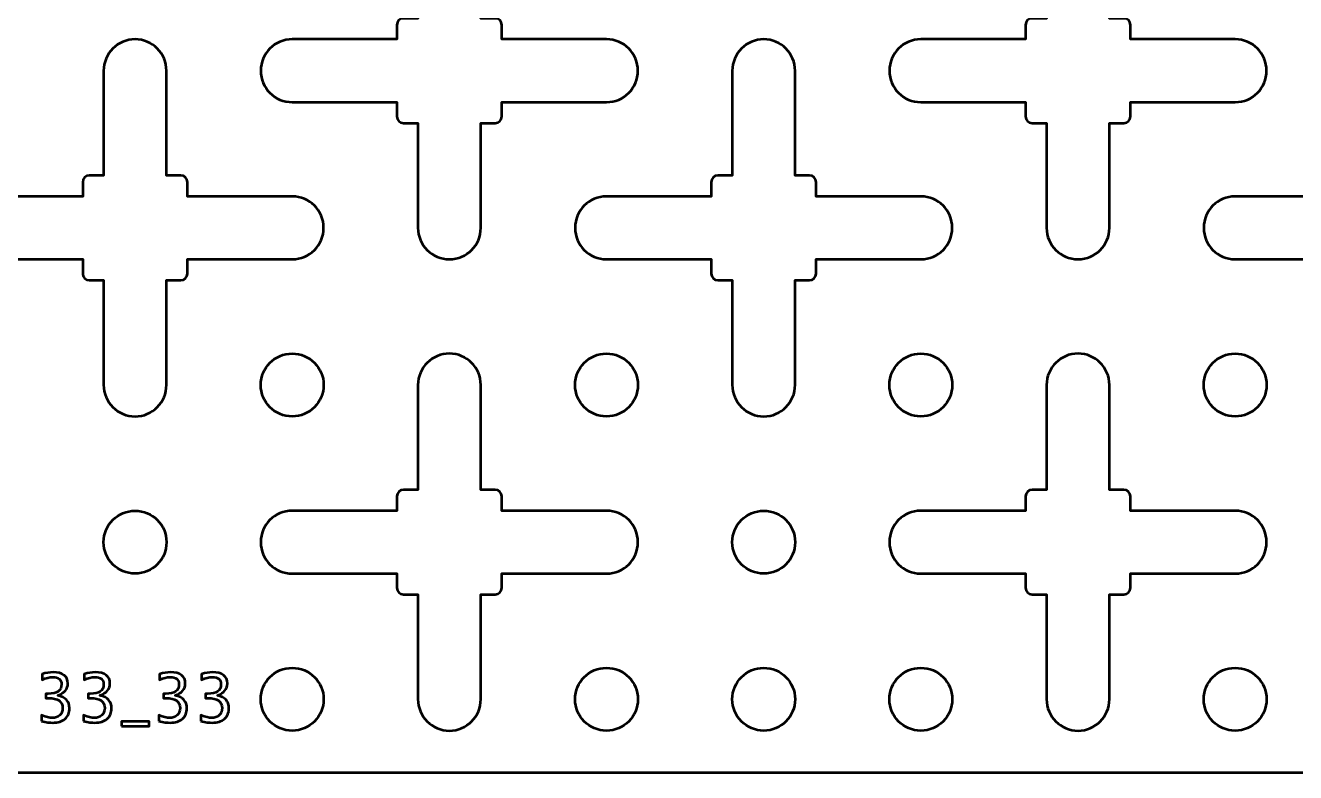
# Model space of a CAD drawing. Header units: centimetres. Extents: x -24.7 to 24.7, y -24.7 to 24.7.
# Drawn here: x 0.45 to 12.58, y -24.7 to -17.57 of the extents above; entities that cross this region are included whole.
import ezdxf

# ---------------------------------------------------------------- set-up
doc = ezdxf.new("R2010")
doc.units = ezdxf.units.CM
doc.header["$MEASUREMENT"] = 0
doc.layers.add('Layer 1', color=7, linetype='Continuous')

msp = doc.modelspace()

# ---------------------------------------------------------------- linework, layer by layer
at = {"layer": 'Layer 1', "lineweight": 53}
for centre in [(3.00001, -21.00001), (6.00001, -21.00001), (9.00001, -21.00001), (12.00001, -21.00001), (1.50001, -22.50001), (7.50001, -22.50001), (3.00001, -24.00001), (6.00001, -24.00001), (7.50001, -24.00001), (9.00001, -24.00001), (12.00001, -24.00001)]:
    msp.add_ellipse(centre, major_axis=(0, 0.30001), ratio=1, dxfattribs=at)
for points, knots in [([(-24.7, -24.2), (-24.7, -24.2), (-24.7, 24.2), (-24.7, 24.2), (-24.7, 24.2), (-24.7, 24.47614), (-24.47614, 24.7), (-24.2, 24.7), (-24.2, 24.7), (-24.2, 24.7), (24.2, 24.7), (24.2, 24.7), (24.2, 24.7), (24.47614, 24.7), (24.7, 24.47614), (24.7, 24.2), (24.7, 24.2), (24.7, 24.2), (24.7, -24.2), (24.7, -24.2), (24.7, -24.2), (24.7, -24.47614), (24.47614, -24.7), (24.2, -24.7), (24.2, -24.7), (24.2, -24.7), (-24.2, -24.7), (-24.2, -24.7), (-24.2, -24.7), (-24.47614, -24.7), (-24.7, -24.47614), (-24.7, -24.2)], [0, 0, 0, 0, 0.11111111, 0.11111111, 0.11111111, 0.11111111, 0.22222222, 0.22222222, 0.22222222, 0.22222222, 0.33333333, 0.33333333, 0.33333333, 0.33333333, 0.44444444, 0.44444444, 0.44444444, 0.44444444, 0.55555556, 0.55555556, 0.55555556, 0.55555556, 0.66666667, 0.66666667, 0.66666667, 0.66666667, 0.77777778, 0.77777778, 0.77777778, 0.77777778, 1, 1, 1, 1]), ([(4.2, -19.5), (4.2, -19.5), (4.2, -18.49998), (4.2, -18.49998), (4.2, -18.49998), (4.2, -18.49998), (4.0625, -18.49998), (4.0625, -18.49998), (4.0625, -18.49998), (4.02798, -18.49998), (4, -18.47199), (4, -18.43748), (4, -18.43748), (4, -18.43748), (4, -18.3), (4, -18.3), (4, -18.3), (4, -18.3), (3, -18.3), (3, -18.3), (3, -18.3), (2.83431, -18.3), (2.7, -18.16569), (2.7, -18), (2.7, -18), (2.7, -17.83431), (2.83431, -17.7), (3, -17.7), (3, -17.7), (3, -17.7), (4, -17.7), (4, -17.7), (4, -17.7), (4, -17.7), (4, -17.56252), (4, -17.56252), (4, -17.56252), (4, -17.52801), (4.02798, -17.50002), (4.0625, -17.50002), (4.0625, -17.50002), (4.0625, -17.50002), (4.2, -17.50002), (4.2, -17.50002), (4.2, -17.50002), (4.2, -17.50002), (4.2, -16.5), (4.2, -16.5), (4.2, -16.5), (4.2, -16.33431), (4.33431, -16.2), (4.5, -16.2), (4.5, -16.2), (4.66569, -16.2), (4.8, -16.33431), (4.8, -16.5), (4.8, -16.5), (4.8, -16.5), (4.8, -17.50002), (4.8, -17.50002), (4.8, -17.50002), (4.8, -17.50002), (4.9375, -17.50002), (4.9375, -17.50002), (4.9375, -17.50002), (4.97202, -17.50002), (5, -17.52801), (5, -17.56252), (5, -17.56252), (5, -17.56252), (5, -17.7), (5, -17.7), (5, -17.7), (5, -17.7), (6, -17.7), (6, -17.7), (6, -17.7), (6.16569, -17.7), (6.3, -17.83431), (6.3, -18), (6.3, -18), (6.3, -18.16569), (6.16569, -18.3), (6, -18.3), (6, -18.3), (6, -18.3), (5, -18.3), (5, -18.3), (5, -18.3), (5, -18.3), (5, -18.43748), (5, -18.43748), (5, -18.43748), (5, -18.47199), (4.97202, -18.49998), (4.9375, -18.49998), (4.9375, -18.49998), (4.9375, -18.49998), (4.8, -18.49998), (4.8, -18.49998), (4.8, -18.49998), (4.8, -18.49998), (4.8, -19.5), (4.8, -19.5), (4.8, -19.5), (4.8, -19.66569), (4.66569, -19.8), (4.5, -19.8), (4.5, -19.8), (4.33431, -19.8), (4.2, -19.66569), (4.2, -19.5)], [0, 0, 0, 0, 0.03448276, 0.03448276, 0.03448276, 0.03448276, 0.06896552, 0.06896552, 0.06896552, 0.06896552, 0.10344828, 0.10344828, 0.10344828, 0.10344828, 0.13793103, 0.13793103, 0.13793103, 0.13793103, 0.17241379, 0.17241379, 0.17241379, 0.17241379, 0.20689655, 0.20689655, 0.20689655, 0.20689655, 0.24137931, 0.24137931, 0.24137931, 0.24137931, 0.27586207, 0.27586207, 0.27586207, 0.27586207, 0.31034483, 0.31034483, 0.31034483, 0.31034483, 0.34482759, 0.34482759, 0.34482759, 0.34482759, 0.37931034, 0.37931034, 0.37931034, 0.37931034, 0.4137931, 0.4137931, 0.4137931, 0.4137931, 0.44827586, 0.44827586, 0.44827586, 0.44827586, 0.48275862, 0.48275862, 0.48275862, 0.48275862, 0.51724138, 0.51724138, 0.51724138, 0.51724138, 0.55172414, 0.55172414, 0.55172414, 0.55172414, 0.5862069, 0.5862069, 0.5862069, 0.5862069, 0.62068966, 0.62068966, 0.62068966, 0.62068966, 0.65517241, 0.65517241, 0.65517241, 0.65517241, 0.68965517, 0.68965517, 0.68965517, 0.68965517, 0.72413793, 0.72413793, 0.72413793, 0.72413793, 0.75862069, 0.75862069, 0.75862069, 0.75862069, 0.79310345, 0.79310345, 0.79310345, 0.79310345, 0.82758621, 0.82758621, 0.82758621, 0.82758621, 0.86206897, 0.86206897, 0.86206897, 0.86206897, 0.89655172, 0.89655172, 0.89655172, 0.89655172, 0.93103448, 0.93103448, 0.93103448, 0.93103448, 1, 1, 1, 1]), ([(10.2, -19.5), (10.2, -19.5), (10.2, -18.49998), (10.2, -18.49998), (10.2, -18.49998), (10.2, -18.49998), (10.0625, -18.49998), (10.0625, -18.49998), (10.0625, -18.49998), (10.02798, -18.49998), (10, -18.47199), (10, -18.43748), (10, -18.43748), (10, -18.43748), (10, -18.3), (10, -18.3), (10, -18.3), (10, -18.3), (9, -18.3), (9, -18.3), (9, -18.3), (8.83431, -18.3), (8.7, -18.16569), (8.7, -18), (8.7, -18), (8.7, -17.83431), (8.83431, -17.7), (9, -17.7), (9, -17.7), (9, -17.7), (10, -17.7), (10, -17.7), (10, -17.7), (10, -17.7), (10, -17.56252), (10, -17.56252), (10, -17.56252), (10, -17.52801), (10.02798, -17.50002), (10.0625, -17.50002), (10.0625, -17.50002), (10.0625, -17.50002), (10.2, -17.50002), (10.2, -17.50002), (10.2, -17.50002), (10.2, -17.50002), (10.2, -16.5), (10.2, -16.5), (10.2, -16.5), (10.2, -16.33431), (10.33431, -16.2), (10.5, -16.2), (10.5, -16.2), (10.66569, -16.2), (10.8, -16.33431), (10.8, -16.5), (10.8, -16.5), (10.8, -16.5), (10.8, -17.50002), (10.8, -17.50002), (10.8, -17.50002), (10.8, -17.50002), (10.9375, -17.50002), (10.9375, -17.50002), (10.9375, -17.50002), (10.97202, -17.50002), (11, -17.52801), (11, -17.56252), (11, -17.56252), (11, -17.56252), (11, -17.7), (11, -17.7), (11, -17.7), (11, -17.7), (12, -17.7), (12, -17.7), (12, -17.7), (12.16569, -17.7), (12.3, -17.83431), (12.3, -18), (12.3, -18), (12.3, -18.16569), (12.16569, -18.3), (12, -18.3), (12, -18.3), (12, -18.3), (11, -18.3), (11, -18.3), (11, -18.3), (11, -18.3), (11, -18.43748), (11, -18.43748), (11, -18.43748), (11, -18.47199), (10.97202, -18.49998), (10.9375, -18.49998), (10.9375, -18.49998), (10.9375, -18.49998), (10.8, -18.49998), (10.8, -18.49998), (10.8, -18.49998), (10.8, -18.49998), (10.8, -19.5), (10.8, -19.5), (10.8, -19.5), (10.8, -19.66569), (10.66569, -19.8), (10.5, -19.8), (10.5, -19.8), (10.33431, -19.8), (10.2, -19.66569), (10.2, -19.5)], [0, 0, 0, 0, 0.03448276, 0.03448276, 0.03448276, 0.03448276, 0.06896552, 0.06896552, 0.06896552, 0.06896552, 0.10344828, 0.10344828, 0.10344828, 0.10344828, 0.13793103, 0.13793103, 0.13793103, 0.13793103, 0.17241379, 0.17241379, 0.17241379, 0.17241379, 0.20689655, 0.20689655, 0.20689655, 0.20689655, 0.24137931, 0.24137931, 0.24137931, 0.24137931, 0.27586207, 0.27586207, 0.27586207, 0.27586207, 0.31034483, 0.31034483, 0.31034483, 0.31034483, 0.34482759, 0.34482759, 0.34482759, 0.34482759, 0.37931034, 0.37931034, 0.37931034, 0.37931034, 0.4137931, 0.4137931, 0.4137931, 0.4137931, 0.44827586, 0.44827586, 0.44827586, 0.44827586, 0.48275862, 0.48275862, 0.48275862, 0.48275862, 0.51724138, 0.51724138, 0.51724138, 0.51724138, 0.55172414, 0.55172414, 0.55172414, 0.55172414, 0.5862069, 0.5862069, 0.5862069, 0.5862069, 0.62068966, 0.62068966, 0.62068966, 0.62068966, 0.65517241, 0.65517241, 0.65517241, 0.65517241, 0.68965517, 0.68965517, 0.68965517, 0.68965517, 0.72413793, 0.72413793, 0.72413793, 0.72413793, 0.75862069, 0.75862069, 0.75862069, 0.75862069, 0.79310345, 0.79310345, 0.79310345, 0.79310345, 0.82758621, 0.82758621, 0.82758621, 0.82758621, 0.86206897, 0.86206897, 0.86206897, 0.86206897, 0.89655172, 0.89655172, 0.89655172, 0.89655172, 0.93103448, 0.93103448, 0.93103448, 0.93103448, 1, 1, 1, 1]), ([(1.2, -21), (1.2, -21), (1.2, -19.99998), (1.2, -19.99998), (1.2, -19.99998), (1.2, -19.99998), (1.0625, -19.99998), (1.0625, -19.99998), (1.0625, -19.99998), (1.02798, -19.99998), (1, -19.97199), (1, -19.93748), (1, -19.93748), (1, -19.93748), (1, -19.8), (1, -19.8), (1, -19.8), (1, -19.8), (0, -19.8), (0, -19.8), (0, -19.8), (-0.16569, -19.8), (-0.3, -19.66569), (-0.3, -19.5), (-0.3, -19.5), (-0.3, -19.33431), (-0.16569, -19.2), (0, -19.2), (0, -19.2), (0, -19.2), (1, -19.2), (1, -19.2), (1, -19.2), (1, -19.2), (1, -19.06252), (1, -19.06252), (1, -19.06252), (1, -19.02801), (1.02798, -19.00002), (1.0625, -19.00002), (1.0625, -19.00002), (1.0625, -19.00002), (1.2, -19.00002), (1.2, -19.00002), (1.2, -19.00002), (1.2, -19.00002), (1.2, -18), (1.2, -18), (1.2, -18), (1.2, -17.83431), (1.33431, -17.7), (1.5, -17.7), (1.5, -17.7), (1.66569, -17.7), (1.8, -17.83431), (1.8, -18), (1.8, -18), (1.8, -18), (1.8, -19.00002), (1.8, -19.00002), (1.8, -19.00002), (1.8, -19.00002), (1.9375, -19.00002), (1.9375, -19.00002), (1.9375, -19.00002), (1.97202, -19.00002), (2, -19.02801), (2, -19.06252), (2, -19.06252), (2, -19.06252), (2, -19.2), (2, -19.2), (2, -19.2), (2, -19.2), (3, -19.2), (3, -19.2), (3, -19.2), (3.16569, -19.2), (3.3, -19.33431), (3.3, -19.5), (3.3, -19.5), (3.3, -19.66569), (3.16569, -19.8), (3, -19.8), (3, -19.8), (3, -19.8), (2, -19.8), (2, -19.8), (2, -19.8), (2, -19.8), (2, -19.93748), (2, -19.93748), (2, -19.93748), (2, -19.97199), (1.97202, -19.99998), (1.9375, -19.99998), (1.9375, -19.99998), (1.9375, -19.99998), (1.8, -19.99998), (1.8, -19.99998), (1.8, -19.99998), (1.8, -19.99998), (1.8, -21), (1.8, -21), (1.8, -21), (1.8, -21.16569), (1.66569, -21.3), (1.5, -21.3), (1.5, -21.3), (1.33431, -21.3), (1.2, -21.16569), (1.2, -21)], [0, 0, 0, 0, 0.03448276, 0.03448276, 0.03448276, 0.03448276, 0.06896552, 0.06896552, 0.06896552, 0.06896552, 0.10344828, 0.10344828, 0.10344828, 0.10344828, 0.13793103, 0.13793103, 0.13793103, 0.13793103, 0.17241379, 0.17241379, 0.17241379, 0.17241379, 0.20689655, 0.20689655, 0.20689655, 0.20689655, 0.24137931, 0.24137931, 0.24137931, 0.24137931, 0.27586207, 0.27586207, 0.27586207, 0.27586207, 0.31034483, 0.31034483, 0.31034483, 0.31034483, 0.34482759, 0.34482759, 0.34482759, 0.34482759, 0.37931034, 0.37931034, 0.37931034, 0.37931034, 0.4137931, 0.4137931, 0.4137931, 0.4137931, 0.44827586, 0.44827586, 0.44827586, 0.44827586, 0.48275862, 0.48275862, 0.48275862, 0.48275862, 0.51724138, 0.51724138, 0.51724138, 0.51724138, 0.55172414, 0.55172414, 0.55172414, 0.55172414, 0.5862069, 0.5862069, 0.5862069, 0.5862069, 0.62068966, 0.62068966, 0.62068966, 0.62068966, 0.65517241, 0.65517241, 0.65517241, 0.65517241, 0.68965517, 0.68965517, 0.68965517, 0.68965517, 0.72413793, 0.72413793, 0.72413793, 0.72413793, 0.75862069, 0.75862069, 0.75862069, 0.75862069, 0.79310345, 0.79310345, 0.79310345, 0.79310345, 0.82758621, 0.82758621, 0.82758621, 0.82758621, 0.86206897, 0.86206897, 0.86206897, 0.86206897, 0.89655172, 0.89655172, 0.89655172, 0.89655172, 0.93103448, 0.93103448, 0.93103448, 0.93103448, 1, 1, 1, 1]), ([(7.2, -21), (7.2, -21), (7.2, -19.99998), (7.2, -19.99998), (7.2, -19.99998), (7.2, -19.99998), (7.0625, -19.99998), (7.0625, -19.99998), (7.0625, -19.99998), (7.02798, -19.99998), (7, -19.97199), (7, -19.93748), (7, -19.93748), (7, -19.93748), (7, -19.8), (7, -19.8), (7, -19.8), (7, -19.8), (6, -19.8), (6, -19.8), (6, -19.8), (5.83431, -19.8), (5.7, -19.66569), (5.7, -19.5), (5.7, -19.5), (5.7, -19.33431), (5.83431, -19.2), (6, -19.2), (6, -19.2), (6, -19.2), (7, -19.2), (7, -19.2), (7, -19.2), (7, -19.2), (7, -19.06252), (7, -19.06252), (7, -19.06252), (7, -19.02801), (7.02798, -19.00002), (7.0625, -19.00002), (7.0625, -19.00002), (7.0625, -19.00002), (7.2, -19.00002), (7.2, -19.00002), (7.2, -19.00002), (7.2, -19.00002), (7.2, -18), (7.2, -18), (7.2, -18), (7.2, -17.83431), (7.33431, -17.7), (7.5, -17.7), (7.5, -17.7), (7.66569, -17.7), (7.8, -17.83431), (7.8, -18), (7.8, -18), (7.8, -18), (7.8, -19.00002), (7.8, -19.00002), (7.8, -19.00002), (7.8, -19.00002), (7.9375, -19.00002), (7.9375, -19.00002), (7.9375, -19.00002), (7.97202, -19.00002), (8, -19.02801), (8, -19.06252), (8, -19.06252), (8, -19.06252), (8, -19.2), (8, -19.2), (8, -19.2), (8, -19.2), (9, -19.2), (9, -19.2), (9, -19.2), (9.16569, -19.2), (9.3, -19.33431), (9.3, -19.5), (9.3, -19.5), (9.3, -19.66569), (9.16569, -19.8), (9, -19.8), (9, -19.8), (9, -19.8), (8, -19.8), (8, -19.8), (8, -19.8), (8, -19.8), (8, -19.93748), (8, -19.93748), (8, -19.93748), (8, -19.97199), (7.97202, -19.99998), (7.9375, -19.99998), (7.9375, -19.99998), (7.9375, -19.99998), (7.8, -19.99998), (7.8, -19.99998), (7.8, -19.99998), (7.8, -19.99998), (7.8, -21), (7.8, -21), (7.8, -21), (7.8, -21.16569), (7.66569, -21.3), (7.5, -21.3), (7.5, -21.3), (7.33431, -21.3), (7.2, -21.16569), (7.2, -21)], [0, 0, 0, 0, 0.03448276, 0.03448276, 0.03448276, 0.03448276, 0.06896552, 0.06896552, 0.06896552, 0.06896552, 0.10344828, 0.10344828, 0.10344828, 0.10344828, 0.13793103, 0.13793103, 0.13793103, 0.13793103, 0.17241379, 0.17241379, 0.17241379, 0.17241379, 0.20689655, 0.20689655, 0.20689655, 0.20689655, 0.24137931, 0.24137931, 0.24137931, 0.24137931, 0.27586207, 0.27586207, 0.27586207, 0.27586207, 0.31034483, 0.31034483, 0.31034483, 0.31034483, 0.34482759, 0.34482759, 0.34482759, 0.34482759, 0.37931034, 0.37931034, 0.37931034, 0.37931034, 0.4137931, 0.4137931, 0.4137931, 0.4137931, 0.44827586, 0.44827586, 0.44827586, 0.44827586, 0.48275862, 0.48275862, 0.48275862, 0.48275862, 0.51724138, 0.51724138, 0.51724138, 0.51724138, 0.55172414, 0.55172414, 0.55172414, 0.55172414, 0.5862069, 0.5862069, 0.5862069, 0.5862069, 0.62068966, 0.62068966, 0.62068966, 0.62068966, 0.65517241, 0.65517241, 0.65517241, 0.65517241, 0.68965517, 0.68965517, 0.68965517, 0.68965517, 0.72413793, 0.72413793, 0.72413793, 0.72413793, 0.75862069, 0.75862069, 0.75862069, 0.75862069, 0.79310345, 0.79310345, 0.79310345, 0.79310345, 0.82758621, 0.82758621, 0.82758621, 0.82758621, 0.86206897, 0.86206897, 0.86206897, 0.86206897, 0.89655172, 0.89655172, 0.89655172, 0.89655172, 0.93103448, 0.93103448, 0.93103448, 0.93103448, 1, 1, 1, 1]), ([(13.2, -21), (13.2, -21), (13.2, -19.99998), (13.2, -19.99998), (13.2, -19.99998), (13.2, -19.99998), (13.0625, -19.99998), (13.0625, -19.99998), (13.0625, -19.99998), (13.02798, -19.99998), (13, -19.97199), (13, -19.93748), (13, -19.93748), (13, -19.93748), (13, -19.8), (13, -19.8), (13, -19.8), (13, -19.8), (12, -19.8), (12, -19.8), (12, -19.8), (11.83431, -19.8), (11.7, -19.66569), (11.7, -19.5), (11.7, -19.5), (11.7, -19.33431), (11.83431, -19.2), (12, -19.2), (12, -19.2), (12, -19.2), (13, -19.2), (13, -19.2), (13, -19.2), (13, -19.2), (13, -19.06252), (13, -19.06252), (13, -19.06252), (13, -19.02801), (13.02798, -19.00002), (13.0625, -19.00002), (13.0625, -19.00002), (13.0625, -19.00002), (13.2, -19.00002), (13.2, -19.00002), (13.2, -19.00002), (13.2, -19.00002), (13.2, -18), (13.2, -18), (13.2, -18), (13.2, -17.83431), (13.33431, -17.7), (13.5, -17.7), (13.5, -17.7), (13.66569, -17.7), (13.8, -17.83431), (13.8, -18), (13.8, -18), (13.8, -18), (13.8, -19.00002), (13.8, -19.00002), (13.8, -19.00002), (13.8, -19.00002), (13.9375, -19.00002), (13.9375, -19.00002), (13.9375, -19.00002), (13.97202, -19.00002), (14, -19.02801), (14, -19.06252), (14, -19.06252), (14, -19.06252), (14, -19.2), (14, -19.2), (14, -19.2), (14, -19.2), (15, -19.2), (15, -19.2), (15, -19.2), (15.16569, -19.2), (15.3, -19.33431), (15.3, -19.5), (15.3, -19.5), (15.3, -19.66569), (15.16569, -19.8), (15, -19.8), (15, -19.8), (15, -19.8), (14, -19.8), (14, -19.8), (14, -19.8), (14, -19.8), (14, -19.93748), (14, -19.93748), (14, -19.93748), (14, -19.97199), (13.97202, -19.99998), (13.9375, -19.99998), (13.9375, -19.99998), (13.9375, -19.99998), (13.8, -19.99998), (13.8, -19.99998), (13.8, -19.99998), (13.8, -19.99998), (13.8, -21), (13.8, -21), (13.8, -21), (13.8, -21.16569), (13.66569, -21.3), (13.5, -21.3), (13.5, -21.3), (13.33431, -21.3), (13.2, -21.16569), (13.2, -21)], [0, 0, 0, 0, 0.03448276, 0.03448276, 0.03448276, 0.03448276, 0.06896552, 0.06896552, 0.06896552, 0.06896552, 0.10344828, 0.10344828, 0.10344828, 0.10344828, 0.13793103, 0.13793103, 0.13793103, 0.13793103, 0.17241379, 0.17241379, 0.17241379, 0.17241379, 0.20689655, 0.20689655, 0.20689655, 0.20689655, 0.24137931, 0.24137931, 0.24137931, 0.24137931, 0.27586207, 0.27586207, 0.27586207, 0.27586207, 0.31034483, 0.31034483, 0.31034483, 0.31034483, 0.34482759, 0.34482759, 0.34482759, 0.34482759, 0.37931034, 0.37931034, 0.37931034, 0.37931034, 0.4137931, 0.4137931, 0.4137931, 0.4137931, 0.44827586, 0.44827586, 0.44827586, 0.44827586, 0.48275862, 0.48275862, 0.48275862, 0.48275862, 0.51724138, 0.51724138, 0.51724138, 0.51724138, 0.55172414, 0.55172414, 0.55172414, 0.55172414, 0.5862069, 0.5862069, 0.5862069, 0.5862069, 0.62068966, 0.62068966, 0.62068966, 0.62068966, 0.65517241, 0.65517241, 0.65517241, 0.65517241, 0.68965517, 0.68965517, 0.68965517, 0.68965517, 0.72413793, 0.72413793, 0.72413793, 0.72413793, 0.75862069, 0.75862069, 0.75862069, 0.75862069, 0.79310345, 0.79310345, 0.79310345, 0.79310345, 0.82758621, 0.82758621, 0.82758621, 0.82758621, 0.86206897, 0.86206897, 0.86206897, 0.86206897, 0.89655172, 0.89655172, 0.89655172, 0.89655172, 0.93103448, 0.93103448, 0.93103448, 0.93103448, 1, 1, 1, 1]), ([(4.2, -24), (4.2, -24), (4.2, -22.99998), (4.2, -22.99998), (4.2, -22.99998), (4.2, -22.99998), (4.0625, -22.99998), (4.0625, -22.99998), (4.0625, -22.99998), (4.02798, -22.99998), (4, -22.97199), (4, -22.93748), (4, -22.93748), (4, -22.93748), (4, -22.8), (4, -22.8), (4, -22.8), (4, -22.8), (3, -22.8), (3, -22.8), (3, -22.8), (2.83431, -22.8), (2.7, -22.66569), (2.7, -22.5), (2.7, -22.5), (2.7, -22.33431), (2.83431, -22.2), (3, -22.2), (3, -22.2), (3, -22.2), (4, -22.2), (4, -22.2), (4, -22.2), (4, -22.2), (4, -22.06252), (4, -22.06252), (4, -22.06252), (4, -22.02801), (4.02798, -22.00002), (4.0625, -22.00002), (4.0625, -22.00002), (4.0625, -22.00002), (4.2, -22.00002), (4.2, -22.00002), (4.2, -22.00002), (4.2, -22.00002), (4.2, -21), (4.2, -21), (4.2, -21), (4.2, -20.83431), (4.33431, -20.7), (4.5, -20.7), (4.5, -20.7), (4.66569, -20.7), (4.8, -20.83431), (4.8, -21), (4.8, -21), (4.8, -21), (4.8, -22.00002), (4.8, -22.00002), (4.8, -22.00002), (4.8, -22.00002), (4.9375, -22.00002), (4.9375, -22.00002), (4.9375, -22.00002), (4.97202, -22.00002), (5, -22.02801), (5, -22.06252), (5, -22.06252), (5, -22.06252), (5, -22.2), (5, -22.2), (5, -22.2), (5, -22.2), (6, -22.2), (6, -22.2), (6, -22.2), (6.16569, -22.2), (6.3, -22.33431), (6.3, -22.5), (6.3, -22.5), (6.3, -22.66569), (6.16569, -22.8), (6, -22.8), (6, -22.8), (6, -22.8), (5, -22.8), (5, -22.8), (5, -22.8), (5, -22.8), (5, -22.93748), (5, -22.93748), (5, -22.93748), (5, -22.97199), (4.97202, -22.99998), (4.9375, -22.99998), (4.9375, -22.99998), (4.9375, -22.99998), (4.8, -22.99998), (4.8, -22.99998), (4.8, -22.99998), (4.8, -22.99998), (4.8, -24), (4.8, -24), (4.8, -24), (4.8, -24.16569), (4.66569, -24.3), (4.5, -24.3), (4.5, -24.3), (4.33431, -24.3), (4.2, -24.16569), (4.2, -24)], [0, 0, 0, 0, 0.03448276, 0.03448276, 0.03448276, 0.03448276, 0.06896552, 0.06896552, 0.06896552, 0.06896552, 0.10344828, 0.10344828, 0.10344828, 0.10344828, 0.13793103, 0.13793103, 0.13793103, 0.13793103, 0.17241379, 0.17241379, 0.17241379, 0.17241379, 0.20689655, 0.20689655, 0.20689655, 0.20689655, 0.24137931, 0.24137931, 0.24137931, 0.24137931, 0.27586207, 0.27586207, 0.27586207, 0.27586207, 0.31034483, 0.31034483, 0.31034483, 0.31034483, 0.34482759, 0.34482759, 0.34482759, 0.34482759, 0.37931034, 0.37931034, 0.37931034, 0.37931034, 0.4137931, 0.4137931, 0.4137931, 0.4137931, 0.44827586, 0.44827586, 0.44827586, 0.44827586, 0.48275862, 0.48275862, 0.48275862, 0.48275862, 0.51724138, 0.51724138, 0.51724138, 0.51724138, 0.55172414, 0.55172414, 0.55172414, 0.55172414, 0.5862069, 0.5862069, 0.5862069, 0.5862069, 0.62068966, 0.62068966, 0.62068966, 0.62068966, 0.65517241, 0.65517241, 0.65517241, 0.65517241, 0.68965517, 0.68965517, 0.68965517, 0.68965517, 0.72413793, 0.72413793, 0.72413793, 0.72413793, 0.75862069, 0.75862069, 0.75862069, 0.75862069, 0.79310345, 0.79310345, 0.79310345, 0.79310345, 0.82758621, 0.82758621, 0.82758621, 0.82758621, 0.86206897, 0.86206897, 0.86206897, 0.86206897, 0.89655172, 0.89655172, 0.89655172, 0.89655172, 0.93103448, 0.93103448, 0.93103448, 0.93103448, 1, 1, 1, 1]), ([(10.2, -24), (10.2, -24), (10.2, -22.99998), (10.2, -22.99998), (10.2, -22.99998), (10.2, -22.99998), (10.0625, -22.99998), (10.0625, -22.99998), (10.0625, -22.99998), (10.02798, -22.99998), (10, -22.97199), (10, -22.93748), (10, -22.93748), (10, -22.93748), (10, -22.8), (10, -22.8), (10, -22.8), (10, -22.8), (9, -22.8), (9, -22.8), (9, -22.8), (8.83431, -22.8), (8.7, -22.66569), (8.7, -22.5), (8.7, -22.5), (8.7, -22.33431), (8.83431, -22.2), (9, -22.2), (9, -22.2), (9, -22.2), (10, -22.2), (10, -22.2), (10, -22.2), (10, -22.2), (10, -22.06252), (10, -22.06252), (10, -22.06252), (10, -22.02801), (10.02798, -22.00002), (10.0625, -22.00002), (10.0625, -22.00002), (10.0625, -22.00002), (10.2, -22.00002), (10.2, -22.00002), (10.2, -22.00002), (10.2, -22.00002), (10.2, -21), (10.2, -21), (10.2, -21), (10.2, -20.83431), (10.33431, -20.7), (10.5, -20.7), (10.5, -20.7), (10.66569, -20.7), (10.8, -20.83431), (10.8, -21), (10.8, -21), (10.8, -21), (10.8, -22.00002), (10.8, -22.00002), (10.8, -22.00002), (10.8, -22.00002), (10.9375, -22.00002), (10.9375, -22.00002), (10.9375, -22.00002), (10.97202, -22.00002), (11, -22.02801), (11, -22.06252), (11, -22.06252), (11, -22.06252), (11, -22.2), (11, -22.2), (11, -22.2), (11, -22.2), (12, -22.2), (12, -22.2), (12, -22.2), (12.16569, -22.2), (12.3, -22.33431), (12.3, -22.5), (12.3, -22.5), (12.3, -22.66569), (12.16569, -22.8), (12, -22.8), (12, -22.8), (12, -22.8), (11, -22.8), (11, -22.8), (11, -22.8), (11, -22.8), (11, -22.93748), (11, -22.93748), (11, -22.93748), (11, -22.97199), (10.97202, -22.99998), (10.9375, -22.99998), (10.9375, -22.99998), (10.9375, -22.99998), (10.8, -22.99998), (10.8, -22.99998), (10.8, -22.99998), (10.8, -22.99998), (10.8, -24), (10.8, -24), (10.8, -24), (10.8, -24.16569), (10.66569, -24.3), (10.5, -24.3), (10.5, -24.3), (10.33431, -24.3), (10.2, -24.16569), (10.2, -24)], [0, 0, 0, 0, 0.03448276, 0.03448276, 0.03448276, 0.03448276, 0.06896552, 0.06896552, 0.06896552, 0.06896552, 0.10344828, 0.10344828, 0.10344828, 0.10344828, 0.13793103, 0.13793103, 0.13793103, 0.13793103, 0.17241379, 0.17241379, 0.17241379, 0.17241379, 0.20689655, 0.20689655, 0.20689655, 0.20689655, 0.24137931, 0.24137931, 0.24137931, 0.24137931, 0.27586207, 0.27586207, 0.27586207, 0.27586207, 0.31034483, 0.31034483, 0.31034483, 0.31034483, 0.34482759, 0.34482759, 0.34482759, 0.34482759, 0.37931034, 0.37931034, 0.37931034, 0.37931034, 0.4137931, 0.4137931, 0.4137931, 0.4137931, 0.44827586, 0.44827586, 0.44827586, 0.44827586, 0.48275862, 0.48275862, 0.48275862, 0.48275862, 0.51724138, 0.51724138, 0.51724138, 0.51724138, 0.55172414, 0.55172414, 0.55172414, 0.55172414, 0.5862069, 0.5862069, 0.5862069, 0.5862069, 0.62068966, 0.62068966, 0.62068966, 0.62068966, 0.65517241, 0.65517241, 0.65517241, 0.65517241, 0.68965517, 0.68965517, 0.68965517, 0.68965517, 0.72413793, 0.72413793, 0.72413793, 0.72413793, 0.75862069, 0.75862069, 0.75862069, 0.75862069, 0.79310345, 0.79310345, 0.79310345, 0.79310345, 0.82758621, 0.82758621, 0.82758621, 0.82758621, 0.86206897, 0.86206897, 0.86206897, 0.86206897, 0.89655172, 0.89655172, 0.89655172, 0.89655172, 0.93103448, 0.93103448, 0.93103448, 0.93103448, 1, 1, 1, 1])]:
    msp.add_open_spline(points, degree=3, knots=knots, dxfattribs=at)
at = {"layer": 'Layer 1', "color": 5, "lineweight": 53}
for points, knots in [([(0.60687, -24.20923), (0.60687, -24.20923), (0.60687, -24.15208), (0.60687, -24.15208), (0.60687, -24.15208), (0.65047, -24.16944), (0.68466, -24.17812), (0.70974, -24.17812), (0.70974, -24.17812), (0.73927, -24.17812), (0.76308, -24.16965), (0.78139, -24.15261), (0.78139, -24.15261), (0.7997, -24.13557), (0.8088, -24.11335), (0.8088, -24.08604), (0.8088, -24.08604), (0.8088, -24.02127), (0.76372, -23.98889), (0.67355, -23.98889), (0.67355, -23.98889), (0.67355, -23.98889), (0.64942, -23.98889), (0.64942, -23.98889), (0.64942, -23.98889), (0.64942, -23.98889), (0.64942, -23.94793), (0.64942, -23.94793), (0.64942, -23.94793), (0.64942, -23.94793), (0.67079, -23.94761), (0.67079, -23.94761), (0.67079, -23.94761), (0.75557, -23.94761), (0.79801, -23.91777), (0.79801, -23.85797), (0.79801, -23.85797), (0.79801, -23.81109), (0.76985, -23.78759), (0.71366, -23.78759), (0.71366, -23.78759), (0.68349, -23.78759), (0.65005, -23.79627), (0.61322, -23.81363), (0.61322, -23.81363), (0.61322, -23.81363), (0.61322, -23.76029), (0.61322, -23.76029), (0.61322, -23.76029), (0.64931, -23.74801), (0.68413, -23.74187), (0.71757, -23.74187), (0.71757, -23.74187), (0.76308, -23.74187), (0.79811, -23.75098), (0.82245, -23.76918), (0.82245, -23.76918), (0.84679, -23.78728), (0.85897, -23.81363), (0.85897, -23.84813), (0.85897, -23.84813), (0.85897, -23.902), (0.82711, -23.94042), (0.76329, -23.96328), (0.76329, -23.96328), (0.83727, -23.98053), (0.87421, -24.02106), (0.87421, -24.08509), (0.87421, -24.08509), (0.87421, -24.12827), (0.85992, -24.16224), (0.83145, -24.1869), (0.83145, -24.1869), (0.80298, -24.21156), (0.76382, -24.22384), (0.71408, -24.22384), (0.71408, -24.22384), (0.68572, -24.22384), (0.65005, -24.21897), (0.60687, -24.20923)], [0, 0, 0, 0, 0.04761905, 0.04761905, 0.04761905, 0.04761905, 0.0952381, 0.0952381, 0.0952381, 0.0952381, 0.14285714, 0.14285714, 0.14285714, 0.14285714, 0.19047619, 0.19047619, 0.19047619, 0.19047619, 0.23809524, 0.23809524, 0.23809524, 0.23809524, 0.28571429, 0.28571429, 0.28571429, 0.28571429, 0.33333333, 0.33333333, 0.33333333, 0.33333333, 0.38095238, 0.38095238, 0.38095238, 0.38095238, 0.42857143, 0.42857143, 0.42857143, 0.42857143, 0.47619048, 0.47619048, 0.47619048, 0.47619048, 0.52380952, 0.52380952, 0.52380952, 0.52380952, 0.57142857, 0.57142857, 0.57142857, 0.57142857, 0.61904762, 0.61904762, 0.61904762, 0.61904762, 0.66666667, 0.66666667, 0.66666667, 0.66666667, 0.71428571, 0.71428571, 0.71428571, 0.71428571, 0.76190476, 0.76190476, 0.76190476, 0.76190476, 0.80952381, 0.80952381, 0.80952381, 0.80952381, 0.85714286, 0.85714286, 0.85714286, 0.85714286, 0.9047619, 0.9047619, 0.9047619, 0.9047619, 1, 1, 1, 1]), ([(1.0084, -24.20923), (1.0084, -24.20923), (1.0084, -24.15208), (1.0084, -24.15208), (1.0084, -24.15208), (1.052, -24.16944), (1.08619, -24.17812), (1.11127, -24.17812), (1.11127, -24.17812), (1.1408, -24.17812), (1.16461, -24.16965), (1.18292, -24.15261), (1.18292, -24.15261), (1.20123, -24.13557), (1.21033, -24.11335), (1.21033, -24.08604), (1.21033, -24.08604), (1.21033, -24.02127), (1.16525, -23.98889), (1.07508, -23.98889), (1.07508, -23.98889), (1.07508, -23.98889), (1.05095, -23.98889), (1.05095, -23.98889), (1.05095, -23.98889), (1.05095, -23.98889), (1.05095, -23.94793), (1.05095, -23.94793), (1.05095, -23.94793), (1.05095, -23.94793), (1.07232, -23.94761), (1.07232, -23.94761), (1.07232, -23.94761), (1.1571, -23.94761), (1.19954, -23.91777), (1.19954, -23.85797), (1.19954, -23.85797), (1.19954, -23.81109), (1.17138, -23.78759), (1.11519, -23.78759), (1.11519, -23.78759), (1.08502, -23.78759), (1.05158, -23.79627), (1.01475, -23.81363), (1.01475, -23.81363), (1.01475, -23.81363), (1.01475, -23.76029), (1.01475, -23.76029), (1.01475, -23.76029), (1.05084, -23.74801), (1.08566, -23.74187), (1.1191, -23.74187), (1.1191, -23.74187), (1.16461, -23.74187), (1.19964, -23.75098), (1.22398, -23.76918), (1.22398, -23.76918), (1.24832, -23.78728), (1.2605, -23.81363), (1.2605, -23.84813), (1.2605, -23.84813), (1.2605, -23.902), (1.22864, -23.94042), (1.16482, -23.96328), (1.16482, -23.96328), (1.2388, -23.98053), (1.27574, -24.02106), (1.27574, -24.08509), (1.27574, -24.08509), (1.27574, -24.12827), (1.26145, -24.16224), (1.23298, -24.1869), (1.23298, -24.1869), (1.20451, -24.21156), (1.16535, -24.22384), (1.11561, -24.22384), (1.11561, -24.22384), (1.08725, -24.22384), (1.05158, -24.21897), (1.0084, -24.20923)], [0, 0, 0, 0, 0.04761905, 0.04761905, 0.04761905, 0.04761905, 0.0952381, 0.0952381, 0.0952381, 0.0952381, 0.14285714, 0.14285714, 0.14285714, 0.14285714, 0.19047619, 0.19047619, 0.19047619, 0.19047619, 0.23809524, 0.23809524, 0.23809524, 0.23809524, 0.28571429, 0.28571429, 0.28571429, 0.28571429, 0.33333333, 0.33333333, 0.33333333, 0.33333333, 0.38095238, 0.38095238, 0.38095238, 0.38095238, 0.42857143, 0.42857143, 0.42857143, 0.42857143, 0.47619048, 0.47619048, 0.47619048, 0.47619048, 0.52380952, 0.52380952, 0.52380952, 0.52380952, 0.57142857, 0.57142857, 0.57142857, 0.57142857, 0.61904762, 0.61904762, 0.61904762, 0.61904762, 0.66666667, 0.66666667, 0.66666667, 0.66666667, 0.71428571, 0.71428571, 0.71428571, 0.71428571, 0.76190476, 0.76190476, 0.76190476, 0.76190476, 0.80952381, 0.80952381, 0.80952381, 0.80952381, 0.85714286, 0.85714286, 0.85714286, 0.85714286, 0.9047619, 0.9047619, 0.9047619, 0.9047619, 1, 1, 1, 1]), ([(1.72743, -24.20923), (1.72743, -24.20923), (1.72743, -24.15208), (1.72743, -24.15208), (1.72743, -24.15208), (1.77103, -24.16944), (1.80522, -24.17812), (1.8303, -24.17812), (1.8303, -24.17812), (1.85983, -24.17812), (1.88364, -24.16965), (1.90195, -24.15261), (1.90195, -24.15261), (1.92026, -24.13557), (1.92936, -24.11335), (1.92936, -24.08604), (1.92936, -24.08604), (1.92936, -24.02127), (1.88428, -23.98889), (1.79411, -23.98889), (1.79411, -23.98889), (1.79411, -23.98889), (1.76998, -23.98889), (1.76998, -23.98889), (1.76998, -23.98889), (1.76998, -23.98889), (1.76998, -23.94793), (1.76998, -23.94793), (1.76998, -23.94793), (1.76998, -23.94793), (1.79135, -23.94761), (1.79135, -23.94761), (1.79135, -23.94761), (1.87613, -23.94761), (1.91857, -23.91777), (1.91857, -23.85797), (1.91857, -23.85797), (1.91857, -23.81109), (1.89041, -23.78759), (1.83422, -23.78759), (1.83422, -23.78759), (1.80405, -23.78759), (1.77061, -23.79627), (1.73378, -23.81363), (1.73378, -23.81363), (1.73378, -23.81363), (1.73378, -23.76029), (1.73378, -23.76029), (1.73378, -23.76029), (1.76987, -23.74801), (1.80469, -23.74187), (1.83813, -23.74187), (1.83813, -23.74187), (1.88364, -23.74187), (1.91867, -23.75098), (1.94301, -23.76918), (1.94301, -23.76918), (1.96735, -23.78728), (1.97953, -23.81363), (1.97953, -23.84813), (1.97953, -23.84813), (1.97953, -23.902), (1.94767, -23.94042), (1.88385, -23.96328), (1.88385, -23.96328), (1.95783, -23.98053), (1.99477, -24.02106), (1.99477, -24.08509), (1.99477, -24.08509), (1.99477, -24.12827), (1.98048, -24.16224), (1.95201, -24.1869), (1.95201, -24.1869), (1.92354, -24.21156), (1.88438, -24.22384), (1.83464, -24.22384), (1.83464, -24.22384), (1.80628, -24.22384), (1.77061, -24.21897), (1.72743, -24.20923)], [0, 0, 0, 0, 0.04761905, 0.04761905, 0.04761905, 0.04761905, 0.0952381, 0.0952381, 0.0952381, 0.0952381, 0.14285714, 0.14285714, 0.14285714, 0.14285714, 0.19047619, 0.19047619, 0.19047619, 0.19047619, 0.23809524, 0.23809524, 0.23809524, 0.23809524, 0.28571429, 0.28571429, 0.28571429, 0.28571429, 0.33333333, 0.33333333, 0.33333333, 0.33333333, 0.38095238, 0.38095238, 0.38095238, 0.38095238, 0.42857143, 0.42857143, 0.42857143, 0.42857143, 0.47619048, 0.47619048, 0.47619048, 0.47619048, 0.52380952, 0.52380952, 0.52380952, 0.52380952, 0.57142857, 0.57142857, 0.57142857, 0.57142857, 0.61904762, 0.61904762, 0.61904762, 0.61904762, 0.66666667, 0.66666667, 0.66666667, 0.66666667, 0.71428571, 0.71428571, 0.71428571, 0.71428571, 0.76190476, 0.76190476, 0.76190476, 0.76190476, 0.80952381, 0.80952381, 0.80952381, 0.80952381, 0.85714286, 0.85714286, 0.85714286, 0.85714286, 0.9047619, 0.9047619, 0.9047619, 0.9047619, 1, 1, 1, 1]), ([(2.12896, -24.20923), (2.12896, -24.20923), (2.12896, -24.15208), (2.12896, -24.15208), (2.12896, -24.15208), (2.17256, -24.16944), (2.20675, -24.17812), (2.23183, -24.17812), (2.23183, -24.17812), (2.26136, -24.17812), (2.28517, -24.16965), (2.30348, -24.15261), (2.30348, -24.15261), (2.32179, -24.13557), (2.33089, -24.11335), (2.33089, -24.08604), (2.33089, -24.08604), (2.33089, -24.02127), (2.28581, -23.98889), (2.19564, -23.98889), (2.19564, -23.98889), (2.19564, -23.98889), (2.17151, -23.98889), (2.17151, -23.98889), (2.17151, -23.98889), (2.17151, -23.98889), (2.17151, -23.94793), (2.17151, -23.94793), (2.17151, -23.94793), (2.17151, -23.94793), (2.19288, -23.94761), (2.19288, -23.94761), (2.19288, -23.94761), (2.27766, -23.94761), (2.3201, -23.91777), (2.3201, -23.85797), (2.3201, -23.85797), (2.3201, -23.81109), (2.29194, -23.78759), (2.23575, -23.78759), (2.23575, -23.78759), (2.20558, -23.78759), (2.17214, -23.79627), (2.13531, -23.81363), (2.13531, -23.81363), (2.13531, -23.81363), (2.13531, -23.76029), (2.13531, -23.76029), (2.13531, -23.76029), (2.1714, -23.74801), (2.20622, -23.74187), (2.23966, -23.74187), (2.23966, -23.74187), (2.28517, -23.74187), (2.3202, -23.75098), (2.34454, -23.76918), (2.34454, -23.76918), (2.36888, -23.78728), (2.38106, -23.81363), (2.38106, -23.84813), (2.38106, -23.84813), (2.38106, -23.902), (2.3492, -23.94042), (2.28538, -23.96328), (2.28538, -23.96328), (2.35936, -23.98053), (2.3963, -24.02106), (2.3963, -24.08509), (2.3963, -24.08509), (2.3963, -24.12827), (2.38201, -24.16224), (2.35354, -24.1869), (2.35354, -24.1869), (2.32507, -24.21156), (2.28591, -24.22384), (2.23617, -24.22384), (2.23617, -24.22384), (2.20781, -24.22384), (2.17214, -24.21897), (2.12896, -24.20923)], [0, 0, 0, 0, 0.04761905, 0.04761905, 0.04761905, 0.04761905, 0.0952381, 0.0952381, 0.0952381, 0.0952381, 0.14285714, 0.14285714, 0.14285714, 0.14285714, 0.19047619, 0.19047619, 0.19047619, 0.19047619, 0.23809524, 0.23809524, 0.23809524, 0.23809524, 0.28571429, 0.28571429, 0.28571429, 0.28571429, 0.33333333, 0.33333333, 0.33333333, 0.33333333, 0.38095238, 0.38095238, 0.38095238, 0.38095238, 0.42857143, 0.42857143, 0.42857143, 0.42857143, 0.47619048, 0.47619048, 0.47619048, 0.47619048, 0.52380952, 0.52380952, 0.52380952, 0.52380952, 0.57142857, 0.57142857, 0.57142857, 0.57142857, 0.61904762, 0.61904762, 0.61904762, 0.61904762, 0.66666667, 0.66666667, 0.66666667, 0.66666667, 0.71428571, 0.71428571, 0.71428571, 0.71428571, 0.76190476, 0.76190476, 0.76190476, 0.76190476, 0.80952381, 0.80952381, 0.80952381, 0.80952381, 0.85714286, 0.85714286, 0.85714286, 0.85714286, 0.9047619, 0.9047619, 0.9047619, 0.9047619, 1, 1, 1, 1]), ([(1.37183, -24.25813), (1.37183, -24.25813), (1.37183, -24.21241), (1.37183, -24.21241), (1.37183, -24.21241), (1.37183, -24.21241), (1.63599, -24.21241), (1.63599, -24.21241), (1.63599, -24.21241), (1.63599, -24.21241), (1.63599, -24.25813), (1.63599, -24.25813), (1.63599, -24.25813), (1.63599, -24.25813), (1.37183, -24.25813), (1.37183, -24.25813)], [0, 0, 0, 0, 0.2, 0.2, 0.2, 0.2, 0.4, 0.4, 0.4, 0.4, 0.6, 0.6, 0.6, 0.6, 1, 1, 1, 1])]:
    msp.add_open_spline(points, degree=3, knots=knots, dxfattribs=at)

doc.saveas('drawing.dxf')
